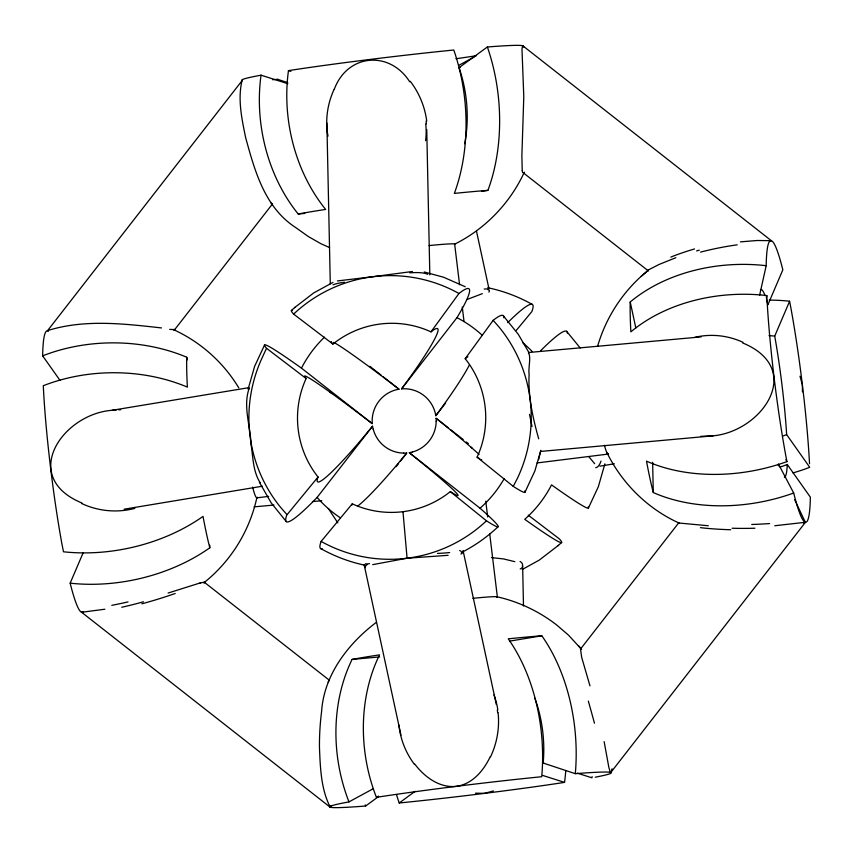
<?xml version="1.0" encoding="UTF-8"?>
<svg xmlns="http://www.w3.org/2000/svg" width="853" height="853" viewBox="0 0 853 853"><rect width="100%" height="100%" fill="white"/><g stroke="black" fill="none" stroke-linecap="round" stroke-linejoin="round"><path stroke-width="1.28" d="M802.449 391.858L802.385 384.927L799.997 376.216M277.588 80.513L277.694 79.318L272.576 79.713M330.985 805.563L330.356 807.322M595.255 777.2L596.29 776.998A141.875 5.203 -6.9 0 0 581.128 773.234L575.306 773.682L575.466 771.773A147.985 94.065 84.8 0 0 541.826 635.784L539.949 635.922A116.051 4.254 -6.9 0 0 508.249 638.822A147.985 94.065 84.8 0 1 541.73 776.72A141.875 5.203 -6.9 0 0 376.408 797.32A147.985 114.11 80.6 0 1 379.532 654.859A116.051 4.254 -6.9 0 0 353.505 659.156L352.097 659.422A147.985 114.11 80.6 0 0 348.28 800.082L348.973 801.884L373.113 788.78M592.121 776.635L591.971 777.819L577.374 773.17M287.792 83.679L261.029 75.181L260.783 77.069A147.985 114.11 80.6 0 0 298.198 213.996L304.745 213.41M611.985 769.385L612.102 768.766M759.565 295.405L766.186 265.699A141.875 13.584 82.9 0 1 782.841 269.825L767.935 304.713A94.587 9.063 82.9 0 0 766.474 299.702M766.303 297.857L766.815 295.575L764.885 295.362A147.985 107.926 -1.2 0 0 630.857 331.86L630.74 329.525A116.051 11.121 82.9 0 1 630.218 301.983A147.985 107.926 -1.2 0 1 766.186 265.699M611.868 769.96L611.206 771.965L805.456 522.271L774.791 525.747M525.011 492.138L534.863 470.995L540.866 450.299M248.116 389.149L254.663 366.257L264.515 345.113M538.595 459.682L540.599 451.44L713.065 435.83C762.337 431.319 805.413 368.816 742.622 342.917M604.884 463.851L598.337 486.743L588.485 507.887M597.633 346.201C605.342 319.459 620.589 295.01 641.211 276.319L648.568 269.996L641.211 276.319M372.516 426.223L368.475 431.138A97.306 9.116 -51.9 0 1 318.041 476.998L286.747 515.084A147.985 13.861 -51.9 0 0 317.113 497.416L372.516 426.223L373.156 429.262M792.97 472.903A147.985 107.926 -1.2 0 0 807.972 467.956L809.721 467.284L786.637 434.603A94.587 9.063 82.9 0 0 774.716 336.114L789.622 301.226L791.04 308.818A141.875 13.584 82.9 0 1 809.326 459.948L809.529 463.648M83.21 552.648L70.159 583.175A141.875 13.595 82.9 0 0 83.061 612.006M248.575 390.141C243.286 407.649 250.462 426.297 250.985 444.008C253.138 457.123 252.84 471.709 260.453 483.15M524.328 172.146C510.105 203.217 485.09 229.084 454.478 244.267A49.858 1.823 -6.9 0 0 429.07 245.579M334.28 89.277C347.427 53.718 389.64 50.146 409.707 81.781M490.23 756.654C483.8 770.43 472.498 784.046 456.6 786.317M383.392 376.941L398.991 389.181L395.963 389.832A32.179 32.009 -76.1 0 0 372.164 420.497L372.196 423.61L301.472 368.133L302.826 365.553A116.051 115.443 -76.1 0 1 324.492 337.159M301.472 368.133A147.985 6.184 37.9 0 0 266.531 348.195L262.671 356.65A142.568 141.822 -76.1 0 0 254.29 379.02A142.686 141.929 -76.1 0 0 249.908 434.913M524.552 491.029A147.985 6.184 37.9 0 1 513.933 486.807L513.261 486.381L517.43 478.288A141.875 141.129 -76.1 0 0 499.133 327.157L493.162 320.333L493.727 319.886A147.985 13.861 -51.9 0 1 503.846 317.796M48.269 330.857L47.544 330.676L241.964 80.8C237.571 99.502 241.868 119.239 245.685 137.781C254.791 170.899 264.697 207.386 295.543 227.452L308.37 236.558L321.059 243.787L329.557 247.562M528.423 352.801C531.398 356.671 528.082 368.549 529.116 374.104C527.996 396.112 532.773 417.778 538.701 438.826M708.289 525.747L678.593 522.996L580.53 649.026L581.661 657.29L589.967 685.855M249.087 389.267L249.513 388.691M445.575 403.128L435.798 415.688L435.158 412.649A32.179 32.009 -76.1 0 0 404.685 388.755L401.592 388.851L405.324 383.775A97.306 9.116 -51.9 0 0 430.978 331.86L458.957 293.496A141.875 141.129 -76.1 0 0 293.624 314.096A147.985 6.184 37.9 0 1 292.238 310.471M513.261 486.381L477.104 457.176A94.587 94.086 -76.1 0 0 465.194 358.697L493.162 320.333M435.798 415.688L439.487 410.688A97.306 9.116 -51.9 0 0 469.395 364.913M173.49 329.983L174.396 330.004L272.565 203.835L271.062 203.163M401.592 388.851L456.984 317.657A147.985 13.861 -51.9 0 0 458.957 293.496M396.133 466.666L398.575 463.531M400.206 461.43L406.721 453.06L403.629 453.167M406.721 453.06L402.627 458.04A97.306 9.116 -51.9 0 1 357.791 505.989M321.133 541.42A141.875 141.129 -76.1 0 0 486.466 520.82L450.309 491.616A94.587 94.086 -76.1 0 1 352.257 503.835L321.133 541.42A147.985 13.861 -51.9 0 0 322.253 548.714M516.31 330.367L531.867 311.58A147.985 13.861 -51.9 0 0 507.706 322.637M47.576 330.612C84.212 319.011 123.952 323.735 161.462 327.925M461.42 552.531C474.79 545.813 487.084 537.049 498.003 526.823M294.52 307.677L313.723 292.91L332.99 282.407M522.281 569.473L539.277 560.09L558.48 545.323M291.427 310.481L294.914 307.325M558.086 545.675L561.573 542.519M805.413 522.388L803.814 523.166M376.29 622.37C348.056 643.684 323.937 675.054 321.602 711.466C320.088 723.387 319.353 735.414 319.459 747.431C320.291 767.551 320.931 789.206 330.314 807.311L81.621 612.273L104.866 609.223M523.06 46.52A141.875 5.203 -6.9 0 0 493.183 46.542L487.372 46.979L459.021 67.686A97.306 61.853 84.8 0 1 464.693 143.752M348.973 801.884L344.655 802.705A141.875 5.203 -6.9 0 0 359.817 806.458L365.628 806.021L378.028 796.937M396.528 794.687A147.985 94.065 84.8 0 0 399.215 802.982L415.144 791.307M649.272 269.463L658.996 264.494L675.853 257.702M580.53 649.026L581.373 649.261M474.407 56.874L459.042 65.223M376.408 797.32L378.593 796.126M482.361 293.645L466.506 299.702M766.815 295.575L767.21 302.9A141.875 13.584 82.9 0 0 785.496 454.031L786.914 461.622L785.08 462.273A147.985 100.249 -12.2 0 1 646.499 461.142L646.958 463.552A116.051 11.121 82.9 0 0 653.281 492.544A147.985 100.249 -12.2 0 0 793.695 493.023A141.875 13.584 82.9 0 0 810.35 497.16L787.266 464.48A97.306 70.959 -1.2 0 1 780.026 467.071M493.365 790.955L484.589 793.354L475.537 793.173M168.105 593.048L200.7 582.78M696.624 250.931L699.257 250.185M337.404 280.946L372.761 276.724M450.309 491.616A97.306 4.073 37.9 0 0 414.131 456.611L409.323 452.73L412.351 452.079M298.198 213.996L299.606 213.74A116.051 4.254 -6.9 0 1 325.633 209.433A147.985 114.11 80.6 0 1 288.463 70.618A141.875 5.203 -6.9 0 1 453.785 50.018A147.985 94.065 84.8 0 1 454.35 193.396A116.051 4.254 -6.9 0 1 486.039 190.507L487.927 190.358A147.985 94.065 84.8 0 0 487.98 48.76L487.404 47.096M261.029 75.181L256.71 76.002A141.875 5.203 -6.9 0 0 242.391 80.608M372.708 564.654L407.084 558.214L448.092 555.314M522.654 45.689L521.983 49.047L523.785 96.634L521.876 155.992L522.217 170.451M481.487 191.435L487.927 190.358M81.899 503.014C19.246 477.019 62.514 413.876 112.159 410.282L249.151 387.614M124.133 509.209L262.415 486.21M599.947 466.164L614.299 463.776M509.614 641.136L541.826 635.784M770.334 240.983L771.379 240.727L522.686 45.689L523.881 47.224M373.262 276.671L412.415 271.499M522.164 170.781A43.46 4.404 -82 0 0 522.91 172.637L523.593 172.722A43.46 4.51 -82.3 0 0 523.966 172.562M329.407 680.278L204.144 582.109M268.684 496.371L256.828 497.853A149.584 148.795 -76.1 0 1 204.699 582.141M537.038 462.944L608.136 454.084M740.436 241.868L757.059 240.503L771.229 240.663M713.065 435.83L700.793 436.352M112.159 410.282L116.381 409.898M528.625 352.502L701.102 336.903M254.055 506.863L273.952 505.061M312.433 501.575L321.72 500.732M352.097 659.422L379.606 656.927M456.088 786.381C439.338 788.097 424.442 776.827 414.803 764.149M118.492 409.792L120.614 409.749M491.456 557.617L503.515 558.918L514.796 561.679M83.199 612.486L81.771 612.337M789.505 301.216L787.895 301.045A147.985 100.249 -12.2 0 0 769.246 300.107M679.383 523.188C648.152 509.166 622.242 483.747 607.133 453.028M424.218 271.968L443.507 277.214L465.216 286.725M487.692 287.717C503.387 290.926 518.475 296.716 532.453 304.51M365.308 565.283C349.613 562.084 334.525 556.284 320.547 548.49M497.096 596.791C518.677 601.664 539.064 611.366 556.561 624.886L568.461 635.101L580.925 648.664M542.647 775.42L564.537 782.382A147.985 114.11 80.6 0 0 565.752 770.696M288.463 70.618L290.894 71.396M534.746 698.042A97.306 61.853 84.8 0 1 543.169 763.04L575.306 773.682M287.738 82.666L277.694 79.318M174.396 330.004L174.183 329.94A149.584 148.795 -76.1 0 1 238.808 387.87M648.301 270.87L523.241 172.764M329.908 392.092L331.924 393.542M293.624 314.096L332.926 344.079A94.587 94.086 -76.1 0 1 430.978 331.86M528.263 515.18L559.376 538.904A147.985 6.184 37.9 0 1 524.734 519.306A116.051 115.443 -76.1 0 0 550.174 487.447L551.528 484.867A147.985 6.184 37.9 0 0 588.207 507.066M266.829 348.525L306.131 378.508A97.306 4.073 37.9 0 1 367.089 419.708L372.196 423.61M398.991 389.181L393.809 385.215A97.306 4.073 37.9 0 0 333.672 342.352M369.871 366.332L381.312 375.309M436.214 421.403L436.118 418.301L448.593 428.089M450.672 429.72L463.158 439.508M466.282 441.961L468.361 443.592M409.323 452.73L480.047 508.217A147.985 6.184 37.9 0 1 486.466 520.82M436.118 418.301L440.862 422.118A97.306 4.073 37.9 0 1 479.055 454.436M470.739 446.972L472.253 448.294M594.648 463.669L588.783 456.632M286.928 514.583L280.957 507.78A141.193 140.446 -76.1 0 1 267.511 488.268A141.086 140.34 -76.1 0 1 249.929 435.169M566.648 331.337L580.221 347.992M503.174 315.589L518.325 334.365L529.063 352.779M286.352 521.663L271.201 502.886L259.376 482.212M317.113 497.416L319.043 499.581A116.051 115.443 -76.1 0 0 340.326 517.792M578.483 645.689L581.575 649.453M610.396 772.264L608.925 767.764L604.137 741.641M337.831 522.889L328.352 508.527M48.226 331.039A141.875 13.595 82.9 0 0 42.65 355.84L59.977 380.342M785.89 459.682L786.914 461.622M793.695 493.023L778.405 463.968M794.655 499.698L795.988 502.502M796.435 503.441L805.296 522.185M365.596 805.904L365.255 804.901M496.318 704.493L463.072 550.601M630.218 301.983L635.826 327.947M476.486 231.152L488.844 288.282M400.974 735.19L364.124 564.654M42.65 355.84A147.985 107.926 -1.2 0 1 186.743 357.236L187.308 359.838M327.989 136.139L327.573 133.431M497.32 709.995L497.662 712.681M426.073 121.158L426.393 123.877M454.649 244.075L459.575 284.753M462.273 307.059L464.021 321.496M485.762 501.18L487.671 516.918M489.729 533.967L497.352 596.919M402.979 511.683L407.084 558.214M652.641 462.315L653.281 492.544M522.686 567.735L523.486 605.971M429.827 274.869L426.745 129.528M326.88 122.949L330.292 283.825M209.753 545.174L209.806 547.797A147.985 100.249 -12.2 0 1 70.159 583.175M778.49 465.877A94.587 9.063 82.9 0 1 778.309 465.28M760.439 289.753A94.587 9.063 82.9 0 1 765.098 295.703M787.266 464.48A94.587 9.063 82.9 0 1 784.355 477.232M786.637 434.603A97.306 70.959 -1.2 0 1 783.033 435.958M768.99 335.602A97.306 65.916 -12.2 0 1 774.716 336.114M209.806 547.797A116.051 11.121 82.9 0 1 203.483 518.805L203.025 516.396A147.985 100.249 -12.2 0 1 65.223 551.966L63.495 551.784L61.96 544.182A141.875 13.595 82.9 0 1 43.674 393.052L43.279 385.716L45.028 385.044A147.985 107.926 -1.2 0 1 187.383 387.113L187.255 384.788A116.051 11.121 82.9 0 1 186.743 357.236M257.638 497.246A49.858 4.777 82.9 0 1 252.627 487.095M174.684 329.397A45.316 1.237 6.3 0 1 169.704 329.375M608.562 453.988A49.858 4.777 82.9 0 1 604.446 445.341M522.889 342.831A116.051 115.443 -76.1 0 1 532.208 351.543M540.653 350.722A147.985 13.861 -51.9 0 1 567.33 333.096M318.041 476.998A94.587 94.086 -76.1 0 1 306.131 378.508M456.984 317.657A116.051 115.443 -76.1 0 1 482.041 335.101M504.23 478.597A116.051 115.443 -76.1 0 1 480.047 508.217M481.753 459.991A97.306 4.073 37.9 0 1 480.772 459.436M479.674 458.775A97.306 4.073 37.9 0 1 477.104 457.176M332.926 344.079A97.306 4.073 37.9 0 1 331.572 342.394M331.39 342.042A97.306 4.073 37.9 0 1 331.401 341.626M436.192 421.35A32.179 32.009 -76.1 0 1 412.34 452.015M403.672 453.092A32.179 32.009 -76.1 0 1 373.219 429.198M351.735 505.381A97.306 9.116 -51.9 0 1 352.257 503.835M465.194 358.697A97.306 9.116 -51.9 0 1 467.849 356.746M600.96 461.1A77.431 18.713 74.8 0 1 595.735 467.721M694.864 337.319A77.431 74.68 61.9 0 1 742.899 342.256M529.489 414.355A77.431 4.926 75.7 0 1 531.995 426.436M134.838 508.388A77.431 76.216 12.5 0 1 81.653 503.505M564.537 782.382A141.875 5.203 -6.9 0 1 399.215 802.982M543.169 763.04A94.587 3.465 -6.9 0 1 543.713 763.008M476.592 55.68A141.875 5.203 -6.9 0 1 455.95 58.75M459.021 67.686A94.587 3.465 -6.9 0 1 460.108 67.611M472.871 598.316A49.858 1.823 -6.9 0 1 496.563 597.367M700.516 252.125A79.329 18.713 -13.4 0 1 737.237 244.832M670.842 257.073A69.541 15.919 -14.4 0 1 694.534 248.948M648.099 270.678A43.471 2.698 -21.5 0 1 648.781 269.655M327.435 133.452A79.18 78.284 -50.6 0 1 334.173 89.224M410.282 81.323A79.329 75.757 64.8 0 1 426.735 121.094M425.722 123.93A69.541 66.47 61.1 0 1 425.594 140.681M409.792 272.832A79.18 15.663 -17.6 0 1 427.726 274.346M333.033 284.838A79.329 11.505 4.8 0 1 344.505 282.258M328.138 682.219A43.46 4.468 -82 0 1 329.397 680.374M204.869 582.332A43.471 2.655 -21.8 0 1 204.006 583.175M128.035 601.898A79.787 11.174 -15.4 0 1 111.796 605.331M143.475 601.781A78.849 14.149 -16.8 0 1 121.723 607.261M175.185 593.496A70.159 9.724 -16.3 0 1 141.865 603.817M199.826 583.153A43.471 2.484 -21.5 0 1 203.718 582.279M369.509 563.684A78.849 7.059 -18.8 0 1 365.361 563.812M365.425 567.661A79.361 7.336 -22.2 0 1 367.035 564.622M449.638 552.552A79.787 8.765 3.3 0 1 437.45 553.426M462.955 551.401A78.849 10.524 5.6 0 1 460.929 554.024M459.65 550.548A70.159 8.861 3.2 0 1 461.196 551.347M493.951 694.992A69.541 66.715 -53.1 0 1 497.811 709.909M498.077 712.607A79.18 74.456 -65.2 0 1 490.56 756.814M414.473 764.395A79.329 77.89 23.1 0 1 398.916 724.965M488.097 289.764A69.541 7.826 -14.1 0 1 488.897 292.11M484.195 289.06A79.18 7.048 -19.1 0 1 488.833 289.274M769.577 523.561A79.787 13.136 -0.5 0 1 751.738 524.478M754.926 528.22A78.849 16.378 0.4 0 1 732.087 528.231M730.701 529.734A70.159 11.665 0.4 0 1 700.43 527.655M588.325 701.091A77.41 3.241 74.4 0 1 594.466 723.205M611.196 771.666A31.39 3.124 89.8 0 1 610.396 772.37M520.095 561.455A70.159 12.902 0.5 0 1 522.271 566.125M522.857 566.179A78.849 12.667 5.1 0 1 520.191 569.004"/></g></svg>
